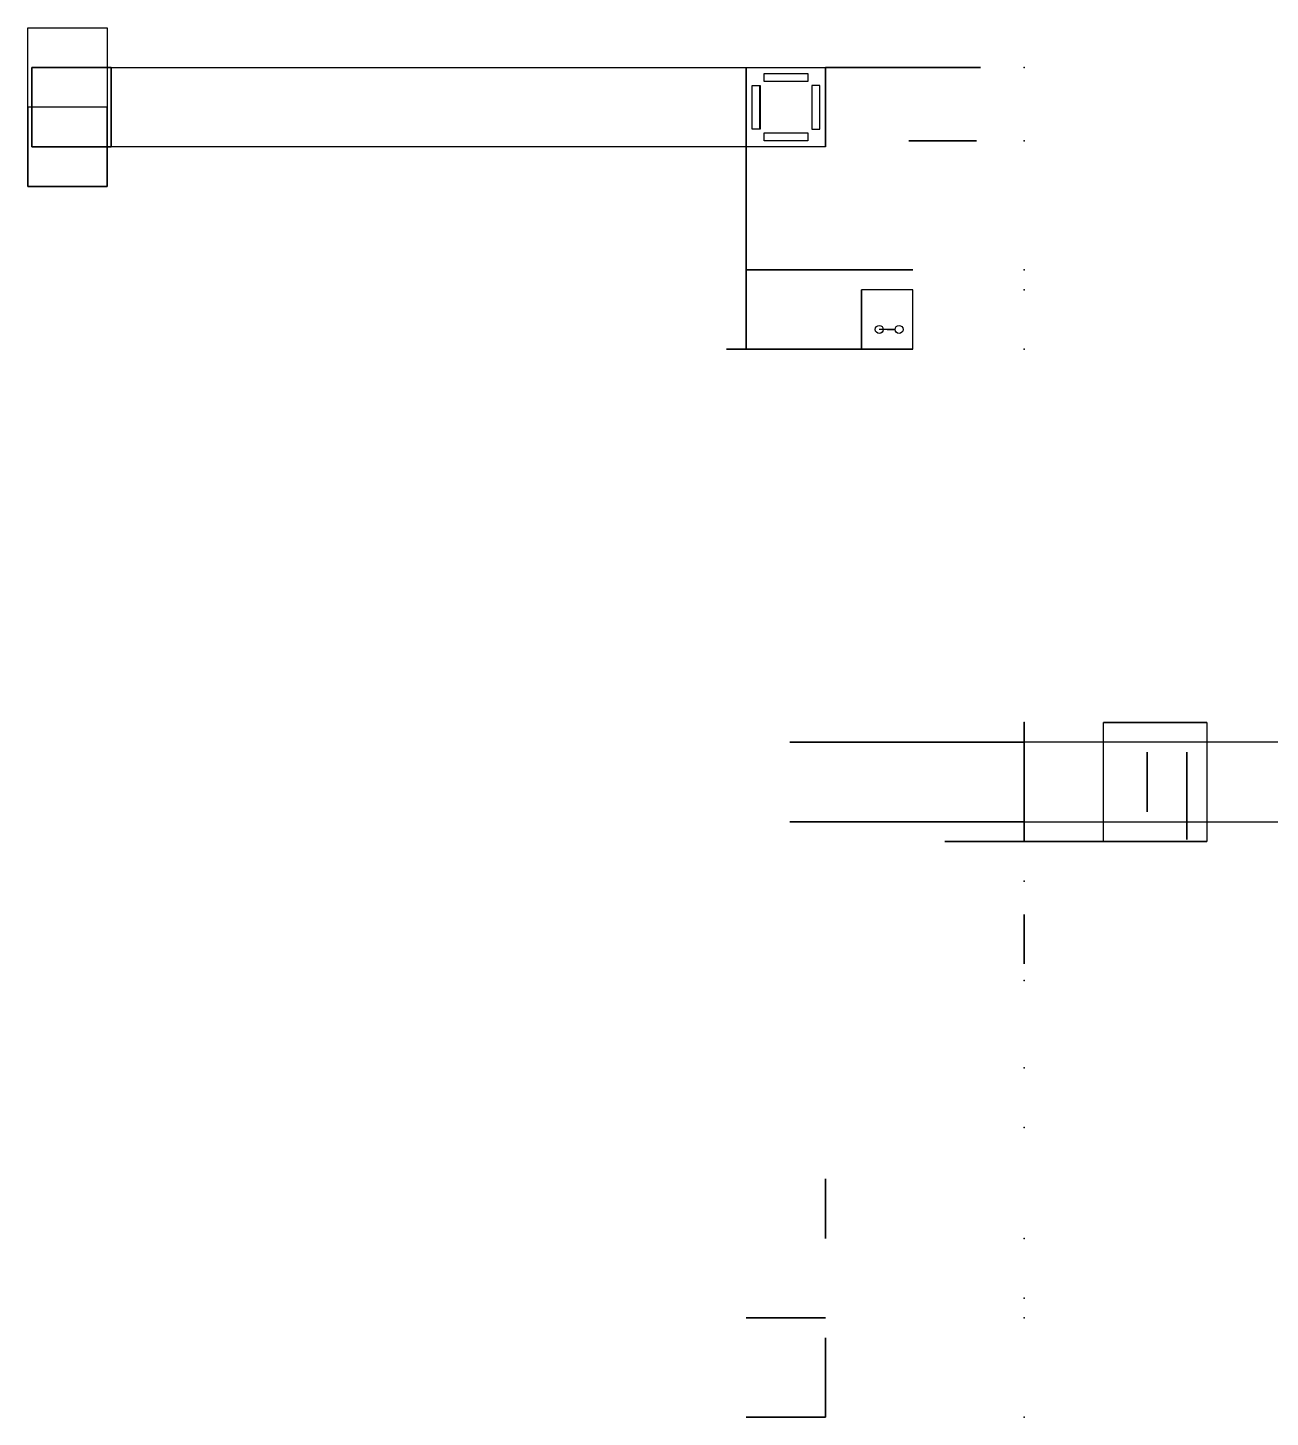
# Model space of a CAD drawing. Header units: centimetres. Extents: x -25.1 to 37.5, y -51.5 to 12.5.
# Drawn here: x -25.1 to 6.2, y -51.5 to -16.5 of the extents above; entities that cross this region are included whole.
import ezdxf

# ---------------------------------------------------------------- set-up
doc = ezdxf.new("R2010")
doc.units = ezdxf.units.CM
doc.header["$MEASUREMENT"] = 0
for name, color, linetype in [('robot assembler v21_Sketch10', 7, 'Continuous'), ('robot assembler v21_Sketch100', 7, 'Continuous'), ('robot assembler v21_Sketch101', 7, 'Continuous'), ('robot assembler v21_Sketch103', 7, 'Continuous'), ('robot assembler v21_Sketch104', 7, 'Continuous'), ('robot assembler v21_Sketch105', 7, 'Continuous'), ('robot assembler v21_Sketch106', 7, 'Continuous'), ('robot assembler v21_Sketch107', 7, 'Continuous'), ('robot assembler v21_Sketch11', 7, 'Continuous'), ('robot assembler v21_Sketch14', 7, 'Continuous'), ('robot assembler v21_Sketch15', 7, 'Continuous'), ('robot assembler v21_Sketch16', 7, 'Continuous'), ('robot assembler v21_Sketch25', 7, 'Continuous'), ('robot assembler v21_Sketch26', 7, 'Continuous'), ('robot assembler v21_Sketch33', 7, 'Continuous'), ('robot assembler v21_Sketch37', 7, 'Continuous'), ('robot assembler v21_Sketch4', 7, 'Continuous'), ('robot assembler v21_Sketch40', 7, 'Continuous'), ('robot assembler v21_Sketch41', 7, 'Continuous'), ('robot assembler v21_Sketch42', 7, 'Continuous'), ('robot assembler v21_Sketch43', 7, 'Continuous'), ('robot assembler v21_Sketch44', 7, 'Continuous'), ('robot assembler v21_Sketch45', 7, 'Continuous'), ('robot assembler v21_Sketch47', 7, 'Continuous'), ('robot assembler v21_Sketch48', 7, 'Continuous'), ('robot assembler v21_Sketch49', 7, 'Continuous'), ('robot assembler v21_Sketch5', 7, 'Continuous'), ('robot assembler v21_Sketch51', 7, 'Continuous'), ('robot assembler v21_Sketch52', 7, 'Continuous'), ('robot assembler v21_Sketch53', 7, 'Continuous'), ('robot assembler v21_Sketch54', 7, 'Continuous'), ('robot assembler v21_Sketch55', 7, 'Continuous'), ('robot assembler v21_Sketch56', 7, 'Continuous'), ('robot assembler v21_Sketch57', 7, 'Continuous'), ('robot assembler v21_Sketch58', 7, 'Continuous'), ('robot assembler v21_Sketch59', 7, 'Continuous'), ('robot assembler v21_Sketch64', 7, 'Continuous'), ('robot assembler v21_Sketch65', 7, 'Continuous'), ('robot assembler v21_Sketch73', 7, 'Continuous'), ('robot assembler v21_Sketch74', 7, 'Continuous'), ('robot assembler v21_Sketch78', 7, 'Continuous'), ('robot assembler v21_Sketch79', 7, 'Continuous'), ('robot assembler v21_Sketch8', 7, 'Continuous'), ('robot assembler v21_Sketch94', 7, 'Continuous'), ('robot assembler v21_Sketch96', 7, 'Continuous'), ('robot assembler v21_Sketch98', 7, 'Continuous'), ('robot assembler v21_Sketch99', 7, 'Continuous')]:
    doc.layers.add(name, color=color, linetype=linetype)

msp = doc.modelspace()

# ---------------------------------------------------------------- linework, layer by layer
at = {"layer": 'robot assembler v21_Sketch10'}
for p, q in [((-25.1, -20.5, 47), (-25.1, -16.5, 47)), ((-25.1, -16.5, 47), (-23.1, -16.5, 47)), ((-23.1, -16.5, 47), (-23.1, -20.5, 47)), ((-23.1, -18.5, 47), (-25.1, -18.5, 47)), ((-25.1, -18.5, 47), (-25.1, -20.5, 47)), ((-23.1, -20.5, 47), (-23.1, -18.5, 47)), ((-23.1, -20.5, 47), (-25.1, -20.5, 47)), ((-25.1, -20.5, 47), (-23.1, -20.5, 47))]:
    msp.add_line(p, q, dxfattribs=at)
at = {"layer": 'robot assembler v21_Sketch100'}
for p, q in [((2, -34, 44.9), (4.6, -34, 44.9)), ((2, -34.5, 44.9), (2, -34, 44.9)), ((2, -34, 44.9), (4.6, -34, 44.9)), ((2, -37, 44.9), (2, -34, 44.9)), ((4.6, -34, 44.9), (4.6, -37, 44.9)), ((4.6, -34, 44.9), (4.6, -34.5, 44.9)), ((4.6, -34.5, 44.9), (2, -34.5, 44.9)), ((4.6, -37, 44.9), (2, -37, 44.9))]:
    msp.add_line(p, q, dxfattribs=at)
at = {"layer": 'robot assembler v21_Sketch101'}
for p, q in [((4.1, -34.75, 42.8), (4.1, -34.75, 44.65)), ((4.1, -34.75, 44.65), (4.1, -35.95, 44.65)), ((4.1, -35.35, 43.35), (4.1, -35.35, 44.65)), ((4.1, -35.35, 44.65), (4.1, -35.95, 44.65)), ((4.1, -35.95, 43.35), (4.1, -35.35, 43.35)), ((4.1, -35.95, 44.65), (4.1, -35.95, 43.35)), ((4.1, -35.95, 44.65), (4.1, -35.95, 43.35)), ((4.1, -35.95, 43.35), (4.1, -36.75, 43.35)), ((4.1, -36.75, 43.193), (4.1, -36.25, 42.8)), ((4.1, -36.75, 43.35), (4.1, -36.75, 43.193))]:
    msp.add_line(p, q, dxfattribs=at)
at = {"layer": 'robot assembler v21_Sketch101', "extrusion": (1, -2.28848e-17, 2.22045e-16)}
for radius, start, end in [(0.75, 180, 0), (0.3, 359.9999, 180.0001), (0.3, 179.9999, 0.0001)]:
    msp.add_arc((-35.5, 42.8, 4.1), radius, start, end, dxfattribs=at)
at = {"layer": 'robot assembler v21_Sketch103'}
for p, q in [((-7, -17.5, -27), (-5, -17.5, -27)), ((-7, -19.5, -27), (-7, -17.5, -27)), ((-5, -17.5, -27), (-5, -19.5, -27)), ((-6.85, -17.95, -27), (-6.65, -17.95, -27)), ((-6.85, -19.05, -27), (-6.85, -17.95, -27)), ((-6.665, -17.95, -27), (-6.665, -19.05, -27)), ((-6.65, -17.95, -27), (-6.65, -19.05, -27)), ((-6.65, -19.05, -27), (-6.85, -19.05, -27)), ((-5, -19.5, -27), (-7, -19.5, -27))]:
    msp.add_line(p, q, dxfattribs=at)
at = {"layer": 'robot assembler v21_Sketch104'}
for p, q in [((-5.15, -17.95, -27), (-5.35, -17.95, -27)), ((-5.35, -17.95, -27), (-5.35, -19.05, -27)), ((-5.15, -19.05, -27), (-5.15, -17.95, -27)), ((-5.35, -19.05, -27), (-5.15, -19.05, -27))]:
    msp.add_line(p, q, dxfattribs=at)
at = {"layer": 'robot assembler v21_Sketch105'}
for p, q in [((-6.55, -17.65, -27), (-5.45, -17.65, -27)), ((-6.55, -17.85, -27), (-6.55, -17.65, -27)), ((-5.45, -17.85, -27), (-6.55, -17.85, -27)), ((-5.45, -17.65, -27), (-5.45, -17.85, -27)), ((-6.55, -19.35, -27), (-6.55, -19.15, -27)), ((-6.55, -19.15, -27), (-5.45, -19.15, -27)), ((-5.45, -19.15, -27), (-5.45, -19.35, -27)), ((-5.45, -19.35, -27), (-6.55, -19.35, -27))]:
    msp.add_line(p, q, dxfattribs=at)
at = {"layer": 'robot assembler v21_Sketch106'}
for p, q in [((-7, -17.5, -27.5), (-5, -17.5, -27.5)), ((-7, -19.5, -27.5), (-7, -17.5, -27.5)), ((-5, -17.5, -27.5), (-5, -19.5, -27.5)), ((-6.55, -17.85, -27.5), (-6.55, -17.65, -27.5)), ((-6.55, -17.65, -27.5), (-5.45, -17.65, -27.5)), ((-5.45, -17.85, -27.5), (-6.55, -17.85, -27.5)), ((-5.45, -17.65, -27.5), (-5.45, -17.85, -27.5)), ((-5, -19.5, -27.5), (-7, -19.5, -27.5))]:
    msp.add_line(p, q, dxfattribs=at)
at = {"layer": 'robot assembler v21_Sketch107'}
for p, q in [((-2.9, -19.35, -27), (-1.2, -19.35, -27)), ((-2.9, -19.35, -27.5), (-2.9, -19.35, -27)), ((-1.2, -19.35, -27.5), (-2.9, -19.35, -27.5)), ((-2.85, -19.35, -27), (-2.85, -19.35, -27.5)), ((-1.75, -19.35, -27), (-2.85, -19.35, -27)), ((-2.85, -19.35, -27.5), (-1.75, -19.35, -27.5)), ((-1.75, -19.35, -27.5), (-1.75, -19.35, -27)), ((-1.2, -19.35, -27), (-1.2, -19.35, -27.5))]:
    msp.add_line(p, q, dxfattribs=at)
msp.add_point((0, -19.35), dxfattribs=at)
at = {"layer": 'robot assembler v21_Sketch11'}
for p, q in [((-23, -17.5, 48), (-23, -19.5, 48)), ((-23, -17.5, 45.9), (-23, -17.5, 48)), ((-23, -18.2, 45.6), (-23, -19, 45.6)), ((-23, -19, 46.2), (-23, -18.2, 46.2)), ((-23, -18.2, 46.2), (-23, -18.2, 45.6)), ((-23, -19, 45.6), (-23, -19, 46.2)), ((-23, -19.5, 48), (-23, -19.5, 45.9))]:
    msp.add_line(p, q, dxfattribs=at)
at = {"layer": 'robot assembler v21_Sketch11', "extrusion": (1, -1.1739e-32, -3.38354e-15)}
msp.add_circle((-18.6, 45.9, -23), 0.25, dxfattribs=at)
at = {"layer": 'robot assembler v21_Sketch11', "extrusion": (1, 0, -3.38354e-15)}
msp.add_arc((-18.5, 45.9, -23), 1, 180, 0, dxfattribs=at)
at = {"layer": 'robot assembler v21_Sketch14'}
for p, q in [((0, -34.5, 44.9), (0, -34.5, 46.9)), ((0, -34.5, 46.9), (0, -36.5, 46.9)), ((0, -34.5, 46.9), (0, -34.5, 44.9)), ((0, -36.5, 46.9), (0, -34.5, 46.9)), ((0, -36.5, 44.9), (0, -34.5, 44.9)), ((0, -34.5, 44.9), (0, -36.5, 44.9)), ((0, -36.5, 44.9), (0, -36.5, 46.9)), ((0, -36.5, 46.9), (0, -36.5, 44.9))]:
    msp.add_line(p, q, dxfattribs=at)
at = {"layer": 'robot assembler v21_Sketch15'}
for p, q in [((0, -34.5, 44.9), (-4.9, -34.5, 44.9)), ((-4.9, -34.5, 44.9), (-4.9, -34.5, 46.9)), ((-4.9, -34.5, 46.9), (0, -34.5, 46.9)), ((0, -34.5, 46.9), (0, -34.5, 44.9))]:
    msp.add_line(p, q, dxfattribs=at)
at = {"layer": 'robot assembler v21_Sketch15', "extrusion": (3.75795e-46, 1, 8.63844e-32)}
msp.add_circle((4.9, 45.9, -34.5), 1, dxfattribs=at)
at = {"layer": 'robot assembler v21_Sketch15'}
msp.add_point((0, -34.5), dxfattribs=at)
at = {"layer": 'robot assembler v21_Sketch16'}
for p, q in [((30, -34.5, 46.9), (0, -34.5, 46.9)), ((0, -34.5, 46.9), (0, -36.5, 46.9)), ((0, -36.5, 46.9), (30, -36.5, 46.9))]:
    msp.add_line(p, q, dxfattribs=at)
at = {"layer": 'robot assembler v21_Sketch25'}
msp.add_point((0, -23.1), dxfattribs=at)
at = {"layer": 'robot assembler v21_Sketch26'}
msp.add_point((0, -17.5), dxfattribs=at)
at = {"layer": 'robot assembler v21_Sketch33'}
msp.add_point((0, -47), dxfattribs=at)
at = {"layer": 'robot assembler v21_Sketch37'}
msp.add_point((0, -47), dxfattribs=at)
at = {"layer": 'robot assembler v21_Sketch4'}
for p, q in [((-5, -17.5, 48), (-5, -17.5, 50)), ((-5, -17.5, 50), (-5, -19.5, 50)), ((-5, -19.5, 48), (-5, -17.5, 48)), ((-5, -19.5, 50), (-5, -17.5, 50)), ((-5, -17.5, 48), (-5, -19.5, 48)), ((-5, -17.5, 50), (-5, -17.5, 48)), ((-5, -19.5, 50), (-5, -19.5, 48)), ((-5, -19.5, 48), (-5, -19.5, 50))]:
    msp.add_line(p, q, dxfattribs=at)
at = {"layer": 'robot assembler v21_Sketch40'}
msp.add_point((0, -51.503), dxfattribs=at)
at = {"layer": 'robot assembler v21_Sketch41'}
for p, q in [((-7, -51.5, 50), (-7, -51.5, 20)), ((-7, -51.5, 20), (-5, -51.5, 20)), ((-5, -51.5, 50), (-7, -51.5, 50)), ((-5, -51.5, 20), (-5, -51.5, 50))]:
    msp.add_line(p, q, dxfattribs=at)
at = {"layer": 'robot assembler v21_Sketch41', "extrusion": (1.22465e-16, -1, 0)}
msp.add_circle((-6, 45.9, 51.5), 0.25, dxfattribs=at)
at = {"layer": 'robot assembler v21_Sketch41'}
msp.add_point((0, -51.5), dxfattribs=at)
at = {"layer": 'robot assembler v21_Sketch42'}
for p, q in [((-5, -51.5, 20), (-5, -49.5, 20)), ((-5, -49.5, 20), (-5, -49.5, 50)), ((-5, -49.5, 50), (-5, -51.5, 50)), ((-5, -50.5, 43.8), (-5, -50.5, 45.3)), ((-5, -51.5, 50), (-5, -51.5, 20))]:
    msp.add_line(p, q, dxfattribs=at)
at = {"layer": 'robot assembler v21_Sketch42', "extrusion": (1, 1.22465e-16, 3.55271e-15)}
msp.add_circle((-50.5, 44.55, -5), 0.25, dxfattribs=at)
at = {"layer": 'robot assembler v21_Sketch43'}
for p, q in [((-5, -49, 41.8), (-7, -49, 41.8)), ((-7, -49, 41.8), (-7, -49, 43.3)), ((-7, -49, 43.3), (-5, -49, 43.3)), ((-5, -49, 43.3), (-5, -49, 41.8))]:
    msp.add_line(p, q, dxfattribs=at)
at = {"layer": 'robot assembler v21_Sketch43', "extrusion": (-1.9916e-16, 1, 2.22045e-16)}
msp.add_circle((6, 42.55, -49), 0.25, dxfattribs=at)
at = {"layer": 'robot assembler v21_Sketch43'}
msp.add_point((0, -49), dxfattribs=at)
at = {"layer": 'robot assembler v21_Sketch44'}
msp.add_point((0, -48.5), dxfattribs=at)
at = {"layer": 'robot assembler v21_Sketch45'}
msp.add_point((0, -49), dxfattribs=at)
at = {"layer": 'robot assembler v21_Sketch47'}
for p, q in [((-5, -45.5, 48), (-5, -47, 48)), ((-5, -47, 50), (-5, -45.5, 50)), ((-5, -45.5, 48.5), (-5, -45.5, 48)), ((-5, -45.5, 50), (-5, -45.5, 48.5)), ((-5, -47, 48.5), (-5, -47, 50)), ((-5, -47, 48), (-5, -47, 48.5))]:
    msp.add_line(p, q, dxfattribs=at)
at = {"layer": 'robot assembler v21_Sketch47', "extrusion": (-1, -1.9916e-16, 2.22045e-16)}
msp.add_circle((46.25, 49, 5), 0.25, dxfattribs=at)
at = {"layer": 'robot assembler v21_Sketch48'}
for p, q in [((-7, -19.5, 50), (-7, -17.5, 50)), ((-7, -17.5, 50), (-7, -17.5, 20)), ((-7, -17.5, 20), (-7, -19.5, 20)), ((-7, -17.9, 44.2), (-7, -17.9, 47.6)), ((-7, -17.9, 47.6), (-7, -19.1, 47.6)), ((-7, -19.1, 44.2), (-7, -17.9, 47.6)), ((-7, -17.9, 44.2), (-7, -19.1, 47.6)), ((-7, -19.1, 44.2), (-7, -17.9, 44.2)), ((-7, -23.1, 45.9), (-7, -18.5, 45.9)), ((-7, -19.1, 47.6), (-7, -19.1, 44.2)), ((-7, -24.6, 46.7), (-7, -19.1, 46.7)), ((-7, -19.1, 45.1), (-7, -24.6, 45.1)), ((-7, -19.1, 46.7), (-7, -19.1, 45.1)), ((-7, -19.5, 20), (-7, -19.5, 50)), ((-7, -24.6, 45.1), (-7, -24.6, 46.7))]:
    msp.add_line(p, q, dxfattribs=at)
at = {"layer": 'robot assembler v21_Sketch48', "extrusion": (-1, -1.22465e-16, -3.55271e-15)}
for centre, radius in [((18.5, 45.9, 7), 1), ((18.5, 46.9, 7), 0.25), ((18.5, 44.9, 7), 0.25)]:
    msp.add_circle(centre, radius, dxfattribs=at)
at = {"layer": 'robot assembler v21_Sketch48'}
msp.add_point((-7, -18.5, 45.9), dxfattribs=at)
at = {"layer": 'robot assembler v21_Sketch49'}
for p, q in [((-7, -17.9, 47.6), (-7, -19.1, 47.6)), ((-7, -17.9, 44.2), (-7, -17.9, 47.6)), ((-7, -19.1, 44.2), (-7, -17.9, 44.2)), ((-7, -24.6, 45.1), (-7, -19.1, 45.1)), ((-7, -19.1, 46.7), (-7, -24.6, 46.7)), ((-7, -19.1, 47.6), (-7, -19.1, 46.7)), ((-7, -19.1, 45.1), (-7, -19.1, 44.2)), ((-7, -23.1, 45.1), (-7, -24.6, 45.1)), ((-7, -24.6, 46.7), (-7, -23.1, 46.7)), ((-7, -23.1, 46.7), (-7, -23.1, 45.1)), ((-7, -24.6, 45.1), (-7, -24.6, 46.7)), ((-7, -24.6, 46.7), (-7, -24.6, 45.1))]:
    msp.add_line(p, q, dxfattribs=at)
at = {"layer": 'robot assembler v21_Sketch49', "extrusion": (1, 1.22465e-16, 3.55271e-15)}
for centre in [(-18.5, 44.9, -7), (-18.5, 46.9, -7)]:
    msp.add_circle(centre, 0.25, dxfattribs=at)
at = {"layer": 'robot assembler v21_Sketch5'}
for p, q in [((-5, -17.5, 48), (-5, -17.5, 50)), ((-5, -17.5, 50), (-2.1, -17.5, 50)), ((-2.1, -17.5, 48), (-5, -17.5, 48)), ((-2.1, -17.5, 50), (-2.1, -17.5, 48))]:
    msp.add_line(p, q, dxfattribs=at)
at = {"layer": 'robot assembler v21_Sketch5', "extrusion": (0, 1, 0)}
msp.add_circle((2.1, 49, -17.5), 1, dxfattribs=at)
at = {"layer": 'robot assembler v21_Sketch5'}
msp.add_point((0, -17.5), dxfattribs=at)
at = {"layer": 'robot assembler v21_Sketch51'}
for p, q in [((-4.9, -24.6, 46.7), (-7.5, -24.6, 46.7)), ((-7.5, -24.6, 45.1), (-4.9, -24.6, 45.1)), ((-7.5, -24.6, 46.7), (-7.5, -24.6, 45.1)), ((-4.9, -24.6, 46.7), (-4.1, -24.6, 46.7)), ((-4.1, -24.6, 45.1), (-4.9, -24.6, 45.1)), ((-4.9, -24.6, 45.1), (-4.9, -24.6, 46.7)), ((-4.1, -24.6, 46.7), (-4.1, -24.6, 45.1))]:
    msp.add_line(p, q, dxfattribs=at)
at = {"layer": 'robot assembler v21_Sketch51', "extrusion": (0, -1, 2.22045e-16)}
msp.add_circle((-4.9, 45.9, 24.6), 0.3, dxfattribs=at)
msp.add_arc((-4.9, 45.9, 24.6), 0.8, 270, 90, dxfattribs=at)
at = {"layer": 'robot assembler v21_Sketch51'}
msp.add_point((0, -24.6), dxfattribs=at)
at = {"layer": 'robot assembler v21_Sketch52'}
for p, q in [((0, -36.5, 46.9), (-4.9, -36.5, 46.9)), ((-4.9, -36.5, 44.9), (0, -36.5, 44.9)), ((0, -36.5, 46.9), (-2, -36.5, 46.9)), ((-2, -36.5, 46.9), (-2, -36.5, 44.9)), ((-2, -36.5, 44.9), (0, -36.5, 44.9)), ((0, -36.5, 44.9), (0, -36.5, 46.9)), ((0, -36.5, 44.9), (0, -36.5, 46.9))]:
    msp.add_line(p, q, dxfattribs=at)
at = {"layer": 'robot assembler v21_Sketch52', "extrusion": (-3.75795e-46, -1, -8.63844e-32)}
msp.add_circle((-4.9, 45.9, 36.5), 0.25, dxfattribs=at)
msp.add_arc((-4.9, 45.9, 36.5), 1, 90, 270, dxfattribs=at)
at = {"layer": 'robot assembler v21_Sketch52'}
msp.add_point((0, -36.5), dxfattribs=at)
at = {"layer": 'robot assembler v21_Sketch53'}
for p, q in [((0, -34, 44.9), (0, -34, 46.9)), ((0, -37, 44.9), (0, -34, 44.9)), ((0, -34, 46.9), (0, -37, 46.9)), ((0, -37, 46.9), (0, -36.5, 46.9)), ((0, -36.5, 44.9), (0, -37, 44.9)), ((0, -36.5, 46.9), (0, -36.5, 44.9)), ((0, -37, 46.9), (0, -37, 44.9)), ((0, -37, 44.9), (0, -37, 46.9))]:
    msp.add_line(p, q, dxfattribs=at)
at = {"layer": 'robot assembler v21_Sketch54'}
for p, q in [((2, -37, 46.9), (-2, -37, 46.9)), ((-2, -37, 44.9), (2, -37, 44.9)), ((-2, -37, 46.9), (-2, -37, 44.9)), ((2, -37, 44.9), (2, -37, 46.9))]:
    msp.add_line(p, q, dxfattribs=at)
at = {"layer": 'robot assembler v21_Sketch54', "extrusion": (0, -1, 0)}
msp.add_circle((1.004, 45.9, 37), 0.25, dxfattribs=at)
at = {"layer": 'robot assembler v21_Sketch54'}
msp.add_point((0, -37), dxfattribs=at)
at = {"layer": 'robot assembler v21_Sketch55'}
for p, q in [((-4.1, -24.6, 45.1), (-4.1, -23.1, 45.1)), ((-4.1, -23.1, 45.1), (-4.1, -23.1, 46.7)), ((-4.1, -23.1, 46.7), (-4.1, -24.6, 46.7)), ((-4.1, -24.6, 45.1), (-4.1, -23.1, 45.1)), ((-4.1, -23.1, 45.1), (-4.1, -23.1, 45.9)), ((-4.1, -23.1, 45.9), (-4.1, -24.6, 45.9)), ((-4.1, -24.6, 46.7), (-4.1, -24.6, 45.1)), ((-4.1, -24.6, 45.9), (-4.1, -24.6, 45.1))]:
    msp.add_line(p, q, dxfattribs=at)
at = {"layer": 'robot assembler v21_Sketch56'}
for p, q in [((-4.1, -23.1, 45.9), (-4.1, -24.6, 45.9)), ((-2.8, -23.1, 45.9), (-4.1, -23.1, 45.9)), ((-2.8, -24.6, 45.9), (-2.8, -23.1, 45.9)), ((-3.45, -24.1, 45.9), (-3.65, -24.1, 45.9)), ((-3.45, -24.1, 45.9), (-3.25, -24.1, 45.9)), ((-3.25, -24.1, 45.9), (-3.45, -24.1, 45.9)), ((-4.1, -24.6, 45.9), (-2.8, -24.6, 45.9))]:
    msp.add_line(p, q, dxfattribs=at)
for centre in [(-3.65, -24.1, 45.9), (-3.15, -24.1, 45.9)]:
    msp.add_circle(centre, 0.1, dxfattribs=at)
at = {"layer": 'robot assembler v21_Sketch57'}
for p, q in [((-7, -22.6, 45.1), (-7, -22.6, 46.7)), ((-4.9, -22.6, 45.1), (-7, -22.6, 45.1)), ((-7, -22.6, 46.7), (-4.9, -22.6, 46.7)), ((-4.9, -22.6, 46.7), (-4.1, -22.6, 46.7)), ((-2.8, -22.6, 45.1), (-4.9, -22.6, 45.1)), ((-4.1, -22.6, 45.9), (-2.8, -22.6, 45.9)), ((-4.1, -22.6, 46.7), (-4.1, -22.6, 45.9)), ((-2.8, -22.6, 45.9), (-2.8, -22.6, 45.1))]:
    msp.add_line(p, q, dxfattribs=at)
at = {"layer": 'robot assembler v21_Sketch57', "extrusion": (0, 1, -2.22045e-16)}
for centre, radius in [((4.828, 45.9, -22.6), 0.498), ((4.9, 45.9, -22.6), 0.3)]:
    msp.add_circle(centre, radius, dxfattribs=at)
at = {"layer": 'robot assembler v21_Sketch57'}
msp.add_point((0, -22.6), dxfattribs=at)
at = {"layer": 'robot assembler v21_Sketch58'}
for p, q in [((-7.5, -24.6, 46.7), (-7.5, -24.6, 45.1)), ((-7.5, -24.6, 45.1), (-4.9, -24.6, 45.1)), ((-4.9, -24.6, 46.7), (-7.5, -24.6, 46.7)), ((-4.9, -24.6, 45.1), (-2.8, -24.6, 45.1)), ((-4.1, -24.6, 46.7), (-4.9, -24.6, 46.7)), ((-2.8, -24.6, 45.9), (-4.1, -24.6, 45.9)), ((-4.1, -24.6, 45.9), (-4.1, -24.6, 46.7)), ((-2.8, -24.6, 45.1), (-2.8, -24.6, 45.9))]:
    msp.add_line(p, q, dxfattribs=at)
at = {"layer": 'robot assembler v21_Sketch58', "extrusion": (0, -1, 2.22045e-16)}
msp.add_circle((-4.9, 45.9, 24.6), 0.3, dxfattribs=at)
at = {"layer": 'robot assembler v21_Sketch58'}
msp.add_point((0, -24.6), dxfattribs=at)
at = {"layer": 'robot assembler v21_Sketch59'}
msp.add_point((0, -34), dxfattribs=at)
at = {"layer": 'robot assembler v21_Sketch64'}
for p, q in [((3.1, -34.75, 45.727), (3.1, -34.75, 42.8)), ((3.1, -35.5, 42.8), (3.1, -34.75, 42.8)), ((3.1, -34.75, 42.8), (3.1, -36.25, 42.8)), ((3.1, -36.25, 45.727), (3.1, -34.75, 45.727)), ((3.1, -36.25, 42.8), (3.1, -36.25, 45.727))]:
    msp.add_line(p, q, dxfattribs=at)
at = {"layer": 'robot assembler v21_Sketch64', "extrusion": (-1, 2.28848e-17, -2.22045e-16)}
msp.add_circle((35.5, 42.8, -3.1), 0.75, dxfattribs=at)
msp.add_circle((35.5, 42.8, -3.1), 0.75, dxfattribs=at)
at = {"layer": 'robot assembler v21_Sketch65'}
for p, q in [((-2, -37, 46.9), (-2, -37, 44.9)), ((-2, -37, 44.9), (2, -37, 44.9)), ((2, -37, 46.9), (-2, -37, 46.9)), ((0, -37, 44.9), (0, -37, 46.9)), ((0, -37, 46.9), (2, -37, 46.9)), ((2, -37, 44.9), (0, -37, 44.9)), ((2, -37, 44.9), (2, -37, 46.9)), ((2, -37, 46.9), (2, -37, 44.9))]:
    msp.add_line(p, q, dxfattribs=at)
at = {"layer": 'robot assembler v21_Sketch65', "extrusion": (0, -1, 0)}
msp.add_circle((1.004, 45.9, 37), 0.25, dxfattribs=at)
at = {"layer": 'robot assembler v21_Sketch65'}
msp.add_point((0, -37), dxfattribs=at)
at = {"layer": 'robot assembler v21_Sketch73'}
msp.add_point((0, -40.5), dxfattribs=at)
at = {"layer": 'robot assembler v21_Sketch74'}
for p, q in [((0, -38.835, 50.1), (0, -40.085, 50.1)), ((0, -38.835, 50.2), (0, -38.835, 50.1)), ((0, -40.085, 50.2), (0, -38.835, 50.2)), ((0, -40.085, 50.1), (0, -40.085, 50.2))]:
    msp.add_line(p, q, dxfattribs=at)
at = {"layer": 'robot assembler v21_Sketch78'}
msp.add_point((0, -42.7), dxfattribs=at)
at = {"layer": 'robot assembler v21_Sketch79'}
msp.add_point((0, -44.2), dxfattribs=at)
at = {"layer": 'robot assembler v21_Sketch8'}
for p, q in [((-25, -19.5, 48), (-25, -17.5, 48)), ((-25, -17.5, 48), (-25, -19.5, 48)), ((-25, -17.5, 48), (-5, -17.5, 48)), ((-23, -17.5, 48), (-25, -17.5, 48)), ((-23, -19.5, 48), (-23, -17.5, 48)), ((-5, -17.5, 48), (-5, -19.5, 48)), ((-5, -19.5, 48), (-25, -19.5, 48)), ((-25, -19.5, 48), (-23, -19.5, 48))]:
    msp.add_line(p, q, dxfattribs=at)
at = {"layer": 'robot assembler v21_Sketch94'}
msp.add_point((0, -38), dxfattribs=at)
at = {"layer": 'robot assembler v21_Sketch96'}
for p, q in [((4.6, -37, 46.9), (2, -37, 46.9)), ((2, -37, 46.9), (2, -37, 44.9)), ((2, -37, 44.9), (2.6, -37, 44.9)), ((2.6, -37, 44.9), (4.6, -37, 44.9)), ((4.6, -37, 46.9), (4.1, -37, 46.9)), ((4.1, -37, 42.8), (4.6, -37, 42.8)), ((4.1, -37, 46.9), (4.1, -37, 42.8)), ((4.6, -37, 44.9), (4.6, -37, 46.9)), ((4.6, -37, 42.8), (4.6, -37, 46.9))]:
    msp.add_line(p, q, dxfattribs=at)
at = {"layer": 'robot assembler v21_Sketch96', "extrusion": (3.43216e-49, -1, -2.16937e-30)}
msp.add_circle((3.604, 45.9, 37), 0.25, dxfattribs=at)
at = {"layer": 'robot assembler v21_Sketch96'}
msp.add_point((0, -37), dxfattribs=at)
at = {"layer": 'robot assembler v21_Sketch98'}
for p, q in [((2.6, -34, 44.9), (2, -34, 44.9)), ((2, -34, 44.9), (2, -34, 42.8)), ((2, -34, 42.8), (4.1, -34, 42.8)), ((4.1, -34, 44.9), (2, -34, 44.9)), ((2, -34, 44.9), (2, -34, 46.9)), ((2, -34, 46.9), (4.6, -34, 46.9)), ((4.1, -34, 44.9), (2.6, -34, 44.9)), ((4.6, -34, 44.9), (4.1, -34, 44.9)), ((4.1, -34, 42.8), (4.1, -34, 44.9)), ((4.6, -34, 44.9), (4.6, -34, 44.9)), ((4.6, -34, 46.9), (4.6, -34, 44.9))]:
    msp.add_line(p, q, dxfattribs=at)
at = {"layer": 'robot assembler v21_Sketch98', "extrusion": (-1.22465e-16, 1, 2.15437e-30)}
msp.add_circle((-3.596, 45.9, -34), 0.25, dxfattribs=at)
at = {"layer": 'robot assembler v21_Sketch98'}
msp.add_point((0, -34), dxfattribs=at)
at = {"layer": 'robot assembler v21_Sketch99'}
for p, q in [((4.1, -34.75, 42.8), (4.1, -36.95, 42.8)), ((4.1, -34.75, 44.65), (4.1, -34.75, 42.8)), ((4.1, -36.95, 44.65), (4.1, -34.75, 44.65)), ((4.1, -36.15, 44.65), (4.1, -36.15, 43.35)), ((4.1, -36.15, 43.35), (4.1, -36.95, 43.35)), ((4.1, -36.95, 44.65), (4.1, -36.15, 44.65)), ((4.1, -36.25, 42.8), (4.1, -36.95, 43.35)), ((4.1, -36.95, 42.8), (4.1, -36.95, 44.65)), ((4.1, -36.95, 43.35), (4.1, -36.95, 44.65))]:
    msp.add_line(p, q, dxfattribs=at)
at = {"layer": 'robot assembler v21_Sketch99', "extrusion": (-1, -1.38778e-16, -3.51447e-47)}
msp.add_circle((35.5, 42.8, -4.1), 0.75, dxfattribs=at)

doc.saveas('drawing.dxf')
